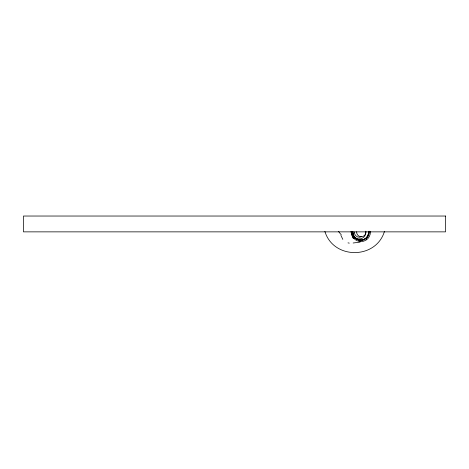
<?xml version="1.0" encoding="UTF-8"?>
<svg xmlns="http://www.w3.org/2000/svg" width="469" height="469" viewBox="0 0 469 469"><rect width="100%" height="100%" fill="white"/><g stroke="black" fill="none" stroke-linecap="round" stroke-linejoin="round"><path stroke-width="0.7" d="M384.457 231.41C375.95 259.633 333.389 259.633 324.882 231.41M366.488 239.389A157.221 11.537 56.1 0 0 366.635 239.389L366.342 239.143M353.139 242.995L360.098 242.115M359.647 241.283A157.221 12.88 86 0 0 360.356 241.482L360.204 241.271M348.01 242.872L349.264 243.124M351.574 234.529A7.739 7.715 82.8 0 0 353.18 237.466A427.212 17.165 -36.4 0 0 353.591 238.082L353.72 238.188M353.098 237.431L353.198 237.566A157.221 6.32 -36.4 0 0 353.685 238.217L353.538 238.141A427.212 17.165 -36.4 0 1 353.21 237.648L353.098 237.431A157.221 6.32 -36.4 0 0 353.591 238.082M342.81 239.378L340.922 235.344M360.35 241.435L360.356 241.482A427.212 35.005 86 0 1 360.04 241.33M341.25 234.729A18.977 18.977 0 0 1 338.6 231.399M354.693 238.803A7.739 7.715 82.8 0 1 353.644 237.953M351.416 233.873A7.739 7.715 82.8 0 1 351.281 231.856M368.605 231.293A8.008 7.979 82.8 0 1 361.886 240.075A8.008 7.979 82.8 0 1 352.846 233.714M369.027 231.246A8.137 8.108 82.8 0 1 361.142 240.257A8.137 8.108 82.8 0 1 352.876 231.58M365.814 231.182A4.649 4.637 82.8 0 1 361.57 236.728A4.649 4.637 82.8 0 1 356.639 231.774M368.558 231.299A7.938 7.914 82.8 0 1 361.898 240.005A7.938 7.914 82.8 0 1 352.934 233.697M369.097 231.235A8.208 8.178 82.8 0 1 361.142 240.327A8.208 8.178 82.8 0 1 352.805 231.575M361.406 236.739A4.907 4.889 82.8 0 1 354.371 232.014M365.802 231.627A6.619 6.595 82.8 0 1 360.532 238.832A6.619 6.595 82.8 0 1 352.917 234.183M370.393 231.51A9.468 9.433 82.8 0 1 360.978 241.588A9.468 9.433 82.8 0 1 351.568 231.493M359.506 241.189A157.221 12.88 86 0 1 359.061 240.802M360.514 241.471A157.221 12.88 86 0 1 359.811 241.271M359.518 241.066A157.221 12.88 86 0 1 359.225 240.79M366.77 239.301A157.221 11.537 56.1 0 1 366.465 239.284M351.064 231.803A157.221 1.055 -2.5 0 1 351.469 231.68L351.41 231.874A427.212 2.861 -2.5 0 0 351.24 231.979L351.263 231.991A157.221 1.055 -2.5 0 1 351.474 231.844L351.469 231.68A427.212 2.861 -2.5 0 0 351.217 231.792M445.55 216.033L23.45 216.033L23.45 231.862L445.55 231.862L445.55 216.033"/></g></svg>
